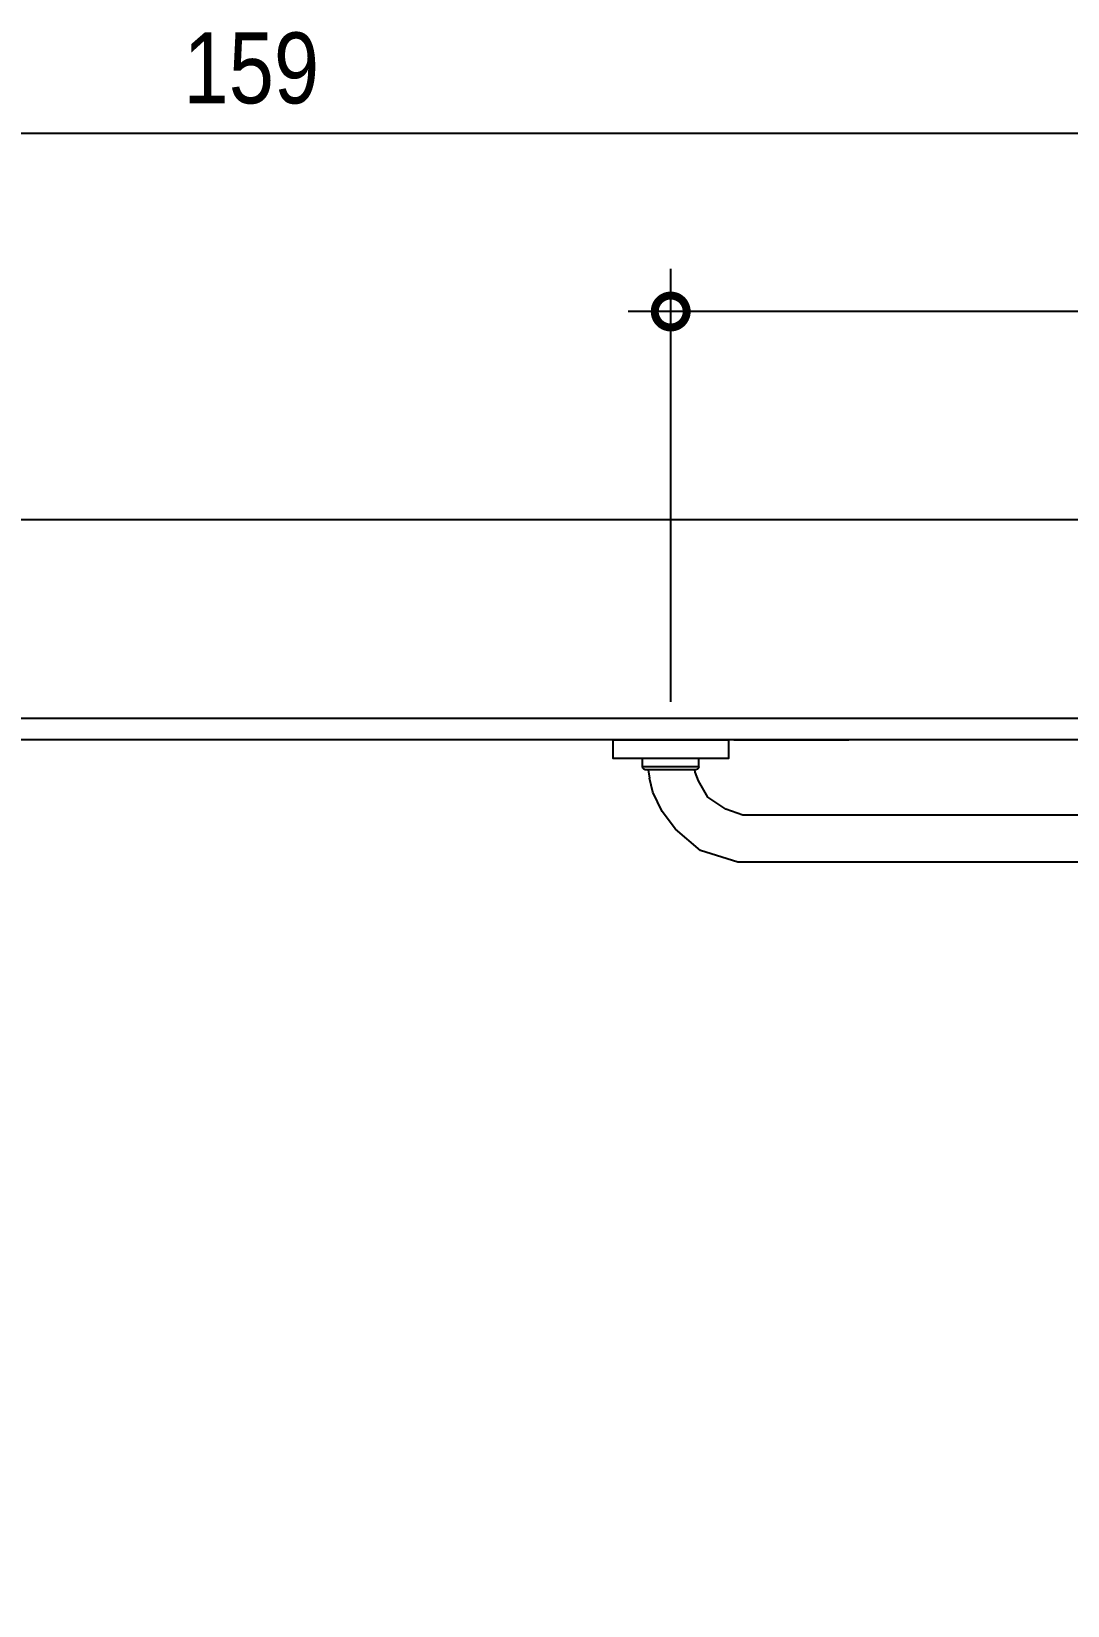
# Model space of a CAD drawing. Header units: metres. Extents: x 3 to 168, y -142 to 28.
# Drawn here: x 85.11 to 85.841, y -95.366 to -94.256 of the extents above; entities that cross this region are included whole.
import ezdxf

# ---------------------------------------------------------------- set-up
doc = ezdxf.new("R2010")
doc.units = ezdxf.units.M
for name, color, linetype in [('ARQ-ALV ACAB', 4, 'Continuous'), ('ARQ-ALV OSSO', 5, 'Continuous'), ('ARQ-DIM', 2, 'Continuous'), ('ARQ-HID', 2, 'Continuous')]:
    doc.layers.add(name, color=color, linetype=linetype)
doc.styles.add('Adesa', font='ARIALN.TTF')
doc.dimstyles.new('ADESA 1-0025', dxfattribs={"dimtxt": 0.05, "dimasz": 0.045, "dimexe": 0.03, "dimexo": 0.04, "dimgap": 0.02, "dimtad": 1, "dimtoh": 1, "dimdec": 0, "dimlfac": 100, "dimzin": 4, "dimtxsty": 'Adesa', "dimblk": 'DOTSMALL', "dimcen": 1, "dimdle": 0.03, "dimclrd": 1, "dimclre": 1, "dimclrt": 256, "dimazin": 1, "dimtm": 1e-09, "dimtfac": 1, "dimtdec": 0, "dimtix": 1, "dimtmove": 2, "dimatfit": 0, "dimldrblk": 'DOTSMALL', "dimfxl": 0.8, "dimtvp": 2, "dimtolj": 1, "dimtzin": 0, "dimarcsym": 0})

# ---------------------------------------------------------------- blocks, each defined once
blk = doc.blocks.new('VASO SANIT ACESSIVEL')
at = {"color": 1}
blk.add_lwpolyline([(-1.0401, 0), (-0.9588, 0), (-0.9588, -0.0132), (-1.0401, -0.0132)], close=True, dxfattribs=at)
for points in [[(-0.9551, 0), (-0.8738, 0)], [(-1.0195, -0.0191), (-1.0195, -0.0132)], [(-0.9797, -0.0191), (-1.0195, -0.0191)], [(-1.0192, -0.0201), (-1.0195, -0.0191)], [(-1.0185, -0.0208), (-1.0192, -0.0201)], [(-1.0175, -0.0211), (-1.0185, -0.0208)], [(-0.9817, -0.0211), (-1.0175, -0.0211)], [(-1.0154, -0.0211), (-1.0145, -0.0271)], [(-0.9822, -0.0228), (-0.9825, -0.0211)], [(-0.9807, -0.0208), (-0.9817, -0.0211)], [(-0.98, -0.0201), (-0.9807, -0.0208)], [(-0.9797, -0.0191), (-0.98, -0.0201)], [(-0.9797, -0.0191), (-0.9797, -0.0132)], [(-1.0121, -0.0368), (-1.0145, -0.0271)], [(-0.9799, -0.029), (-0.9822, -0.0228)], [(-0.9607, -0.0489), (-0.9733, -0.0405), (-0.9799, -0.029)], [(-1.0056, -0.0506), (-1.0121, -0.0368)], [(-0.9962, -0.0629), (-1.0056, -0.0506)], [(-0.2579, -0.0532), (-0.9487, -0.0532), (-0.9607, -0.0489)], [(-0.2579, -0.0862), (-0.9522, -0.0862), (-0.9786, -0.0781), (-0.9962, -0.0629)]]:
    blk.add_lwpolyline(points, dxfattribs=at)
at = {"layer": 'ARQ-HID'}
blk.add_lwpolyline([(0, 0), (-1.0725, 0)], dxfattribs=at)
blk = doc.blocks.new('_DotSmall')
at = {"color": 0, "linetype": 'ByBlock', "const_width": 0.5}
blk.add_lwpolyline([(-0.0625, 0, 1), (0.0625, 0, 1)], format="xyb", close=True, dxfattribs=at)
blk = doc.blocks.new('*D393')
at = {"layer": 'ARQ-DIM', "color": 1, "lineweight": -2, "transparency": 16777216}
for p, q in [((85.5608, -94.729), (85.5608, -94.4239)), ((86.3593, -94.7158), (86.3593, -94.4239)), ((86.3893, -94.4539), (85.5308, -94.4539))]:
    blk.add_line(p, q, dxfattribs=at)
at = {"layer": 'Defpoints', "color": 0, "transparency": 16777216}
for p in [(85.5608, -94.4539), (86.3593, -94.7558, -0.0001), (85.5608, -94.769, -0.0001)]:
    blk.add_point(p, dxfattribs=at)
at = {"layer": 'ARQ-DIM', "color": 1, "lineweight": -2, "transparency": 16777216, "xscale": 0.045, "yscale": 0.045, "zscale": 0.045, "rotation": 180}
blk.add_blockref('_DotSmall', (85.5608, -94.4539), dxfattribs=at)
at = {"layer": 'ARQ-DIM', "color": 1, "lineweight": -2, "transparency": 16777216, "xscale": 0.045, "yscale": 0.045, "zscale": 0.045}
blk.add_blockref('_DotSmall', (86.3593, -94.4539), dxfattribs=at)
at = {"layer": 'ARQ-DIM', "transparency": 16777216, "insert": (85.9601, -94.4083), "char_height": 0.05, "attachment_point": 5, "style": 'Adesa'}
blk.add_mtext('\\A1;80 - mín.', dxfattribs=at)
blk = doc.blocks.new('*D399')
at = {"layer": 'ARQ-DIM', "color": 1, "lineweight": -2, "transparency": 16777216}
for p, q in [((84.4701, -94.7159), (84.4701, -94.2981)), ((86.0601, -94.6708), (86.0601, -94.2981)), ((84.4401, -94.3281), (86.0901, -94.3281))]:
    blk.add_line(p, q, dxfattribs=at)
at = {"layer": 'Defpoints', "color": 0, "transparency": 16777216}
for p in [(86.0601, -94.3281), (86.0601, -94.7108, 0), (84.4701, -94.7559, 0)]:
    blk.add_point(p, dxfattribs=at)
at = {"layer": 'ARQ-DIM', "color": 1, "lineweight": -2, "transparency": 16777216, "xscale": 0.045, "yscale": 0.045, "zscale": 0.045, "rotation": 180}
blk.add_blockref('_DotSmall', (84.4701, -94.3281), dxfattribs=at)
at = {"layer": 'ARQ-DIM', "color": 1, "lineweight": -2, "transparency": 16777216, "xscale": 0.045, "yscale": 0.045, "zscale": 0.045}
blk.add_blockref('_DotSmall', (86.0601, -94.3281), dxfattribs=at)
at = {"layer": 'ARQ-DIM', "transparency": 16777216, "insert": (85.2651, -94.2825), "char_height": 0.05, "attachment_point": 5, "style": 'Adesa'}
blk.add_mtext('\\A1;159', dxfattribs=at)
blk = doc.blocks.new('AREAS MOLHADAS')
at = {"layer": 'ARQ-ALV ACAB', "elevation": 0}
blk.add_lwpolyline([(85.8852, -96.3159), (86.5603, -96.3159), (86.5603, -94.7559), (84.0202, -94.7559), (84.0202, -96.3159)], dxfattribs=at)
at = {"layer": 'ARQ-ALV OSSO', "elevation": 0}
for points in [[(86.7153, -94.6009), (83.4841, -94.6009), (83.4841, -96.4709), (84.9202, -96.4708)], [(86.5753, -94.7409), (83.6244, -94.7409)]]:
    blk.add_lwpolyline(points, dxfattribs=at)
at = {"layer": 'ARQ-HID'}
blk.add_blockref('VASO SANIT ACESSIVEL', (86.5603, -94.7559, 0), dxfattribs=at)
at = {"layer": 'ARQ-DIM'}
dim = blk.add_linear_dim(base=(86.0601, -94.3281, 0), p1=(84.4701, -94.7559, 0), p2=(86.0601, -94.7108, 0), dimstyle='ADESA 1-0025', dxfattribs=at)
dim.commit()
dim.dimension.update_dxf_attribs({"geometry": '*D399', "text_midpoint": (85.2651, -94.2825, 0)})
dim = blk.add_linear_dim(base=(85.5608, -94.4539, 0.0002), p1=(86.3593, -94.7558, 0.0001), p2=(85.5608, -94.769, 0.0001), text='<> - mín.', dimstyle='ADESA 1-0025', dxfattribs=at)
dim.commit()
dim.dimension.update_dxf_attribs({"geometry": '*D393', "text_midpoint": (85.9601, -94.4083, 0.0002)})

msp = doc.modelspace()

# ---------------------------------------------------------------- block references
msp.add_blockref('AREAS MOLHADAS', (0, 0))

doc.saveas('drawing.dxf')
